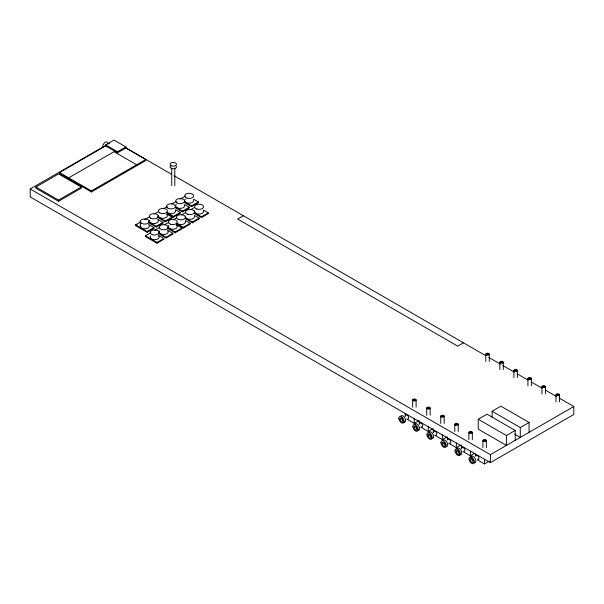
<?xml version="1.0" encoding="UTF-8"?>
<svg xmlns="http://www.w3.org/2000/svg" width="604" height="604" viewBox="0 0 604 604"><rect width="100%" height="100%" fill="white"/><g stroke="black" fill="none" stroke-linecap="round" stroke-linejoin="round"><path stroke-width="0.91" d="M105.64 144.892L114.013 140.053L125.904 146.915L125.904 147.965L117.523 152.804L105.64 145.942L105.64 144.892L117.523 151.755L125.904 146.915M559.115 398.028L573.8 406.515L573.8 414.48L490.388 462.641L30.2 196.949L30.2 188.977L106.319 145.028M107.942 144.092L109.558 143.163M125.436 147.693L145.836 159.471L145.836 160.521L91.363 191.966L59.547 173.597L59.547 172.548L105.889 145.791M35.908 187.021L58.55 173.944L81.2 187.021L81.2 188.222L58.55 201.298L35.908 188.222L35.908 187.021L58.55 200.09L81.2 187.021M68.72 177.84L114.013 151.695L136.663 164.771M59.547 172.548L91.363 190.917L145.836 159.471M148.554 224.477L153.945 227.595L153.945 228.38L147.15 232.298L135.606 225.632L135.606 224.847L140.136 222.234M144.666 219.614L149.188 217.002M154.503 213.937L158.278 211.755M163.405 208.795L167.18 206.621M171.702 204.001L176.232 201.389M180.037 199.192L185.322 196.141M135.606 225.632L137.116 224.756M135.606 224.847L147.15 231.513L153.945 227.595M148.508 221.842L156.209 226.281L163.005 222.363L163.005 223.148L156.209 227.066L148.508 222.627M157.599 216.594L165.3 221.041L172.095 217.115L172.095 217.901L165.3 221.819L157.599 217.38M167.285 212.782L173.439 216.338L180.234 212.412L180.234 213.197L173.439 217.123L167.285 213.567M175.568 207.104L182.499 211.106L189.294 207.187L189.294 207.972L182.499 211.891L175.568 207.889M184.658 201.857L191.589 205.858L198.384 201.94L198.384 202.725L191.589 206.643L184.658 202.642M158.429 235.409L163.82 238.52L163.82 239.305L157.025 243.231L145.473 236.564L145.473 235.779L150.758 232.729M154.533 230.547L159.818 227.497M164.371 224.869L168.901 222.257M173.273 219.728L176.292 217.984M181.578 214.933L185.352 212.751M190.66 209.694L194.435 207.512M145.473 235.779L157.025 242.446L163.82 238.52M158.384 232.767L166.085 237.213L172.88 233.295L172.88 234.08L166.085 237.999L158.384 233.552M167.467 227.527L175.168 231.974L181.963 228.048L181.963 228.833L175.168 232.759L167.467 228.312M176.383 223.269L183.314 227.27L190.109 223.344L190.109 224.129L183.314 228.055L176.383 224.054M185.443 218.036L192.374 222.038L199.169 218.112L199.169 218.897L192.374 222.823L185.443 218.822M194.526 212.797L201.457 216.798L208.252 212.872L208.252 213.657L201.457 217.583L194.526 213.582M243.337 215.719L237.583 219.041L457.711 346.13L463.464 342.808M486.99 354.488L487.972 353.914M413.929 400.218L414.918 399.652M501.026 362.589L502.015 362.022M427.972 408.327L428.961 407.76M406.703 419.025L414.253 423.389L419.085 420.595M515.069 370.697L516.058 370.131M442.015 416.435L443.004 415.862M420.746 427.134L428.289 431.49L433.121 428.704M529.112 378.806L530.101 378.232M456.058 424.544L457.039 423.97M434.782 435.242L442.332 439.599L447.164 436.813M478.247 419.259L506.424 435.529L506.424 445.412L478.247 429.15L478.247 419.259L487.035 414.185L515.212 430.456L515.212 440.339M492.109 417.553L492.109 411.256L500.897 406.182L529.066 422.453L529.066 432.336M543.155 386.915L544.136 386.341M470.146 432.675L471.128 432.102M448.825 443.351L456.375 447.707L461.207 444.914M557.19 395.016L558.179 394.45M484.181 440.784L485.171 440.21M462.913 451.482L470.463 455.839L474.487 453.513M506.424 435.529L515.212 430.456M492.109 411.256L520.278 427.526L529.066 422.453M30.2 188.977L490.388 454.669L573.8 406.515M477.711 460.021L484.499 463.947L489.331 461.154M486.975 353.861L488.108 354.518M501.018 361.97L502.151 362.627M515.061 370.078L516.194 370.728M529.104 378.179L530.236 378.836M543.139 386.288L544.272 386.945M557.182 394.397L558.315 395.054M125.036 147.421L171.544 174.269M173.99 175.681L485.676 355.635M488.946 357.523L500.369 364.114M502.815 365.526L514.238 372.124M517.5 374.004L528.107 380.127M531.369 382.015L541.977 388.138M545.238 390.025L556.661 396.617M193.763 199.267L198.384 201.94M203.631 210.207L208.252 212.872M184.673 204.514L189.294 207.187M194.548 215.447L199.169 218.112M175.613 209.747L180.234 212.412M185.488 220.679L190.109 223.344M166.704 214.005L172.095 217.115M176.572 224.937L181.963 228.048M157.614 219.252L163.005 222.363M167.489 230.184L172.88 233.295M514.646 434.155L520.278 437.409L520.278 427.526M413.8 399.621L414.925 400.271M427.836 407.73L428.968 408.38M441.879 415.831L443.011 416.488M455.922 423.94L457.054 424.597M470.01 432.071L471.143 432.728M484.046 440.18L485.178 440.829M559.455 394.684L559.455 401.909M555.997 394.737L555.997 401.962M545.412 386.575L545.412 393.8M541.954 386.628L541.954 393.861M531.377 378.466L531.377 385.699M527.919 378.527L527.919 385.752M517.334 370.365L517.334 377.591M513.876 370.418L513.876 377.643M503.291 362.257L503.291 369.482M499.833 362.309L499.833 369.535M490.388 454.669L490.388 462.641M489.248 354.148L489.248 361.381M486.363 440.49L486.363 447.723M485.79 354.201L485.79 361.434M484.499 459.236L484.499 463.947M482.906 440.55L482.906 447.775M475.446 454.012L475.446 455.892M472.328 432.389L472.328 439.614M470.463 451.135L470.463 455.839M468.87 432.441L468.87 439.667M461.403 445.903L461.403 448.727M458.24 424.25L458.24 431.483M456.375 442.996L456.375 447.707M454.782 424.31L454.782 431.535M447.315 437.772L447.315 439.652M444.197 416.148L444.197 423.374M442.332 434.895L442.332 439.599M440.739 416.201L440.739 423.427M433.272 429.663L433.272 432.487M430.154 408.04L430.154 415.265M428.289 426.786L428.289 431.49M426.696 408.093L426.696 415.318M419.236 421.554L419.236 424.378M416.111 399.931L416.111 407.156M414.253 418.678L414.253 423.389M412.66 399.984L412.66 407.217M405.193 413.446L405.193 416.277M201.457 216.798L201.457 217.583M192.374 222.038L192.374 222.823M191.589 205.858L191.589 206.643M183.314 227.27L183.314 228.055M182.499 211.106L182.499 211.891M175.168 231.974L175.168 232.759M174.798 168.048L174.798 185.67M173.439 216.338L173.439 217.123M171.717 168.048L171.717 185.67M166.085 237.213L166.085 237.999M165.3 221.041L165.3 221.819M157.025 242.446L157.025 243.231M156.209 226.281L156.209 227.066M147.15 231.513L147.15 232.298M140.294 221.509L140.294 226.221M117.523 151.755L117.523 152.804M91.363 190.917L91.363 191.966M58.55 200.09L58.55 201.298M176.209 166.228A3.201 1.85 0 0 1 172.903 168.803A3.201 1.85 0 0 1 170.698 165.858M102.907 147.15A3.458 2.001 -60 0 1 104.635 142.695A3.458 2.001 -60 0 1 107.633 142.959M158.535 235.854A4.485 2.59 0 0 1 154.647 239.735A4.485 2.59 0 0 1 150.766 235.854M176.67 225.383A4.485 2.59 0 0 1 172.789 229.263A4.485 2.59 0 0 1 168.901 225.383M185.269 221.306A4.485 2.59 0 0 1 182.657 224.363A4.485 2.59 0 0 1 177.055 223.269M194.329 216.073A4.485 2.59 0 0 1 191.158 219.244A4.485 2.59 0 0 1 185.67 217.41M185.511 216.745A4.485 2.59 0 0 1 185.67 216.073M184.454 205.141A4.485 2.59 0 0 1 179.539 208.38A4.485 2.59 0 0 1 176.24 204.514M175.394 210.373A4.485 2.59 0 0 1 172.782 213.431A4.485 2.59 0 0 1 167.18 212.336M203.405 210.826A4.485 2.59 0 0 1 199.078 214.088A4.485 2.59 0 0 1 194.745 210.826M149.105 225.549A4.485 2.59 0 0 1 144.779 228.81A4.485 2.59 0 0 1 140.445 225.549M167.595 230.622A4.485 2.59 0 0 1 163.707 234.511A4.485 2.59 0 0 1 159.826 230.622M158.165 220.317A4.485 2.59 0 0 1 153.831 223.578A4.485 2.59 0 0 1 149.505 220.317M166.802 214.45A4.485 2.59 0 0 1 164.084 218.24A4.485 2.59 0 0 1 158.437 215.741M193.544 199.894A4.485 2.59 0 0 1 190.373 203.065A4.485 2.59 0 0 1 184.877 201.238M184.726 200.566A4.485 2.59 0 0 1 185.33 199.267M405.775 415.22A2.242 1.291 60 0 1 408.402 416.541A2.242 1.291 60 0 1 407.557 418.934M405.556 416.013A2.242 1.291 60 0 1 405.616 415.575M403.948 421.275A2.242 1.291 60 0 1 402.038 419.878A2.242 1.291 60 0 1 401.788 417.523M400.429 416.692A3.715 2.144 60 0 1 404.823 417.87A3.715 2.144 60 0 1 403.646 422.264M419.652 423.676A2.242 1.291 60 0 1 421.464 423.389A2.242 1.291 60 0 1 422.762 426.107A2.242 1.291 60 0 1 421.184 426.869M417.613 429.346A2.242 1.291 60 0 1 415.665 425.979M414.472 424.801A3.715 2.144 60 0 1 418.866 425.979A3.715 2.144 60 0 1 417.689 430.373M433.642 432.23A2.242 1.291 60 0 1 435.091 431.241A2.242 1.291 60 0 1 436.79 433.725A2.242 1.291 60 0 1 435.635 435.144M431.649 437.447A2.242 1.291 60 0 1 429.708 434.087M428.515 432.909A3.715 2.144 60 0 1 432.909 434.087A3.715 2.144 60 0 1 431.732 438.481M447.738 439.893A2.242 1.291 60 0 1 449.542 439.606A2.242 1.291 60 0 1 450.848 442.324A2.242 1.291 60 0 1 449.27 443.079M445.284 445.382A2.242 1.291 60 0 1 443.698 442.634M442.815 440.437A3.715 2.144 60 0 1 447.179 442.619A3.715 2.144 60 0 1 445.775 446.582M461.826 448.025A2.242 1.291 60 0 1 464.317 448.485A2.242 1.291 60 0 1 464.144 451.422M459.78 453.687A2.242 1.291 60 0 1 457.84 450.327M456.639 449.149A3.715 2.144 60 0 1 461.033 450.327A3.715 2.144 60 0 1 459.855 454.721M475.861 456.133A2.242 1.291 60 0 1 477.673 455.846A2.242 1.291 60 0 1 478.972 458.557A2.242 1.291 60 0 1 477.394 459.319M473.823 461.796A2.242 1.291 60 0 1 472.154 460.18A2.242 1.291 60 0 1 472.034 458.081M470.682 457.251A3.715 2.144 60 0 1 474.82 458.021A3.715 2.144 60 0 1 474.533 462.891M171.362 165.783A3.201 1.85 0 0 0 176.451 164.507A3.201 1.85 0 0 0 171.997 162.597A3.201 1.85 0 0 0 171.362 165.783M152.404 234.684A4.485 2.59 0 0 0 159.131 232.442A4.485 2.59 0 0 0 152.404 230.199A4.485 2.59 0 0 0 152.404 234.684M170.547 224.212A4.485 2.59 0 0 0 177.274 221.97A4.485 2.59 0 0 0 170.547 219.728A4.485 2.59 0 0 0 170.547 224.212M178.693 219.509A4.485 2.59 0 0 0 185.42 217.266A4.485 2.59 0 0 0 178.693 215.024A4.485 2.59 0 0 0 178.693 219.509M187.753 214.277A4.485 2.59 0 0 0 194.48 212.034A4.485 2.59 0 0 0 187.753 209.792A4.485 2.59 0 0 0 187.753 214.277M176.949 202.936A4.485 2.59 0 0 0 184.454 201.774A4.485 2.59 0 0 0 178.965 198.603A4.485 2.59 0 0 0 176.949 202.936M167.897 208.161A4.485 2.59 0 0 0 175.394 207.006A4.485 2.59 0 0 0 169.905 203.835A4.485 2.59 0 0 0 167.897 208.161M196.836 209.037A4.485 2.59 0 0 0 203.563 206.794A4.485 2.59 0 0 0 196.836 204.552A4.485 2.59 0 0 0 196.836 209.037M141.608 223.344A4.485 2.59 0 0 0 149.105 222.181A4.485 2.59 0 0 0 143.616 219.01A4.485 2.59 0 0 0 141.608 223.344M161.464 229.452A4.485 2.59 0 0 0 168.191 227.21A4.485 2.59 0 0 0 161.464 224.967A4.485 2.59 0 0 0 161.464 229.452M150.66 218.112A4.485 2.59 0 0 0 158.165 216.949A4.485 2.59 0 0 0 152.676 213.778A4.485 2.59 0 0 0 150.66 218.112M159.75 212.865A4.485 2.59 0 0 0 167.255 211.702A4.485 2.59 0 0 0 161.759 208.531A4.485 2.59 0 0 0 159.75 212.865M186.968 198.097A4.485 2.59 0 0 0 193.695 195.855A4.485 2.59 0 0 0 186.968 193.612A4.485 2.59 0 0 0 186.968 198.097M486.333 354.903A1.729 0.997 0 0 0 489.202 354.412A1.729 0.997 0 0 0 487.028 353.219A1.729 0.997 0 0 0 486.333 354.903M500.376 363.012A1.729 0.997 0 0 0 503.245 362.513A1.729 0.997 0 0 0 501.071 361.328A1.729 0.997 0 0 0 500.376 363.012M514.412 371.113A1.729 0.997 0 0 0 517.288 370.622A1.729 0.997 0 0 0 515.114 369.437A1.729 0.997 0 0 0 514.412 371.113M528.455 379.221A1.729 0.997 0 0 0 531.324 378.731A1.729 0.997 0 0 0 529.149 377.538A1.729 0.997 0 0 0 528.455 379.221M542.498 387.33A1.729 0.997 0 0 0 545.367 386.839A1.729 0.997 0 0 0 543.192 385.646A1.729 0.997 0 0 0 542.498 387.33M556.541 395.439A1.729 0.997 0 0 0 559.41 394.941A1.729 0.997 0 0 0 557.235 393.755A1.729 0.997 0 0 0 556.541 395.439M413.196 400.686A1.729 0.997 0 0 0 416.065 400.195A1.729 0.997 0 0 0 413.891 399.002A1.729 0.997 0 0 0 413.196 400.686M398.844 418.293A3.715 2.144 60 0 0 402.785 423.193A3.715 2.144 60 0 0 402.785 417.938A3.715 2.144 60 0 0 398.844 418.293M400.075 419.176A2.242 1.291 60 0 0 402.453 422.136A2.242 1.291 60 0 0 402.453 418.965A2.242 1.291 60 0 0 400.075 419.176M427.239 408.795A1.729 0.997 0 0 0 430.108 408.296A1.729 0.997 0 0 0 427.934 407.111A1.729 0.997 0 0 0 427.239 408.795M412.887 426.394A3.715 2.144 60 0 0 416.828 431.301A3.715 2.144 60 0 0 416.828 426.046A3.715 2.144 60 0 0 412.887 426.394M414.118 427.285A2.242 1.291 60 0 0 416.496 430.244A2.242 1.291 60 0 0 416.496 427.073A2.242 1.291 60 0 0 414.118 427.285M441.275 416.896A1.729 0.997 0 0 0 444.151 416.405A1.729 0.997 0 0 0 441.977 415.22A1.729 0.997 0 0 0 441.275 416.896M426.93 434.502A3.715 2.144 60 0 0 430.871 439.402A3.715 2.144 60 0 0 430.871 434.148A3.715 2.144 60 0 0 426.93 434.502M428.161 435.393A2.242 1.291 60 0 0 430.539 438.353A2.242 1.291 60 0 0 430.539 435.182A2.242 1.291 60 0 0 428.161 435.393M455.318 425.005A1.729 0.997 0 0 0 458.194 424.514A1.729 0.997 0 0 0 456.02 423.321A1.729 0.997 0 0 0 455.318 425.005M440.973 442.611A3.715 2.144 60 0 0 444.914 447.511A3.715 2.144 60 0 0 444.914 442.256A3.715 2.144 60 0 0 440.973 442.611M442.204 443.502A2.242 1.291 60 0 0 444.582 446.454A2.242 1.291 60 0 0 444.582 443.283A2.242 1.291 60 0 0 442.204 443.502M469.406 433.136A1.729 0.997 0 0 0 472.275 432.645A1.729 0.997 0 0 0 470.101 431.452A1.729 0.997 0 0 0 469.406 433.136M455.054 450.743A3.715 2.144 60 0 0 458.995 455.642A3.715 2.144 60 0 0 458.995 450.388A3.715 2.144 60 0 0 455.054 450.743M456.292 451.633A2.242 1.291 60 0 0 458.663 454.593A2.242 1.291 60 0 0 458.663 451.422A2.242 1.291 60 0 0 456.292 451.633M483.449 441.245A1.729 0.997 0 0 0 486.318 440.754A1.729 0.997 0 0 0 484.144 439.561A1.729 0.997 0 0 0 483.449 441.245M469.097 458.851A3.715 2.144 60 0 0 473.038 463.751A3.715 2.144 60 0 0 473.038 458.496A3.715 2.144 60 0 0 469.097 458.851M470.327 459.735A2.242 1.291 60 0 0 472.706 462.694A2.242 1.291 60 0 0 472.706 459.523A2.242 1.291 60 0 0 470.327 459.735"/></g></svg>
